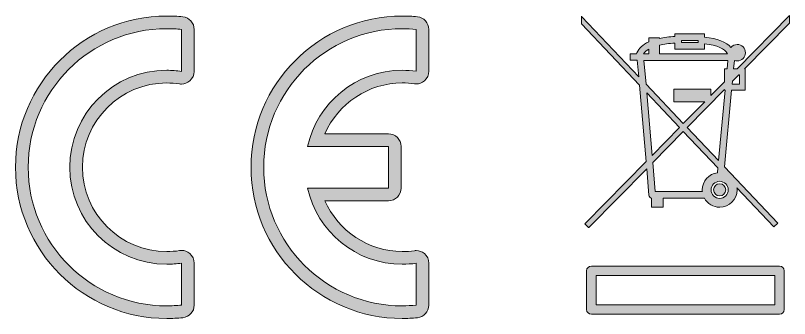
# Model space of a CAD drawing. Header units: millimetres. Extents: x -29.5 to 29.5, y -18.9 to 19.
# Drawn here: x -5.75 to 5.75, y -5.76 to -1.26 of the extents above; entities that cross this region are included whole.
import ezdxf

# ---------------------------------------------------------------- set-up
doc = ezdxf.new("R2010")
doc.units = ezdxf.units.MM
doc.header["$MEASUREMENT"] = 0
doc.layers.add('Layer 1', color=7, linetype='Continuous', lineweight=0)

# ---------------------------------------------------------------- blocks, each defined once
blk = doc.blocks.new('Block_8')
at = {"layer": 'Layer 1', "transparency": 33554687}
h = blk.add_hatch(color=7, dxfattribs=at)
h.dxf.hatch_style = 2
edge = h.paths.add_edge_path()
edge.add_spline(control_points=[(4.142, -1.66), (4.142, -1.66), (4.142, -1.629), (4.142, -1.629), (4.142, -1.629), (4.389, -1.629), (4.389, -1.629), (4.389, -1.629), (4.389, -1.66), (4.389, -1.66), (4.389, -1.66), (4.142, -1.66), (4.142, -1.66)], knot_values=[0, 0, 0, 0, 1, 1, 1, 2, 2, 2, 3, 3, 3, 4, 4, 4, 4], degree=3, periodic=0)
edge = h.paths.add_edge_path()
edge.add_spline(control_points=[(4.837, -3.847), (4.837, -3.917), (4.78, -3.974), (4.71, -3.974), (4.64, -3.974), (4.583, -3.917), (4.583, -3.847), (4.583, -3.777), (4.64, -3.72), (4.71, -3.72), (4.78, -3.72), (4.837, -3.777), (4.837, -3.847)], knot_values=[0, 0, 0, 0, 1, 1, 1, 2, 2, 2, 3, 3, 3, 4, 4, 4, 4], degree=3, periodic=0)
edge = h.paths.add_edge_path()
edge.add_spline(control_points=[(4.114, -2.92), (4.114, -2.92), (3.707, -3.334), (3.707, -3.334), (3.707, -3.334), (3.627, -2.406), (3.627, -2.406), (3.627, -2.406), (4.114, -2.92), (4.114, -2.92)], knot_values=[0, 0, 0, 0, 1, 1, 1, 2, 2, 2, 3, 3, 3, 3], degree=3, periodic=0)
edge = h.paths.add_edge_path()
edge.add_spline(control_points=[(4.781, -2.049), (4.781, -2.049), (4.781, -2.241), (4.781, -2.241), (4.781, -2.241), (4.578, -2.447), (4.578, -2.447), (4.578, -2.447), (4.578, -2.352), (4.578, -2.352), (4.578, -2.352), (4.03, -2.352), (4.03, -2.352), (4.03, -2.352), (4.03, -2.538), (4.03, -2.538), (4.03, -2.538), (4.489, -2.538), (4.489, -2.538), (4.489, -2.538), (4.17, -2.862), (4.17, -2.862), (4.17, -2.862), (3.616, -2.279), (3.616, -2.279), (3.616, -2.279), (3.586, -1.926), (3.586, -1.926), (3.586, -1.926), (4.831, -1.926), (4.831, -1.926), (4.831, -1.926), (4.82, -2.049), (4.82, -2.049), (4.82, -2.049), (4.781, -2.049), (4.781, -2.049)], knot_values=[0, 0, 0, 0, 1, 1, 1, 2, 2, 2, 3, 3, 3, 4, 4, 4, 5, 5, 5, 6, 6, 6, 7, 7, 7, 8, 8, 8, 9, 9, 9, 10, 10, 10, 11, 11, 11, 12, 12, 12, 12], degree=3, periodic=0)
edge = h.paths.add_edge_path()
edge.add_spline(control_points=[(4.225, -2.921), (4.225, -2.921), (4.781, -2.355), (4.781, -2.355), (4.781, -2.355), (4.781, -2.365), (4.781, -2.365), (4.781, -2.365), (4.79, -2.365), (4.79, -2.365), (4.79, -2.365), (4.692, -3.413), (4.692, -3.413), (4.692, -3.413), (4.225, -2.921), (4.225, -2.921)], knot_values=[0, 0, 0, 0, 1, 1, 1, 2, 2, 2, 3, 3, 3, 4, 4, 4, 5, 5, 5, 5], degree=3, periodic=0)
edge = h.paths.add_edge_path()
edge.add_spline(control_points=[(4.453, -3.873), (4.453, -3.873), (3.753, -3.873), (3.753, -3.873), (3.753, -3.873), (3.716, -3.44), (3.716, -3.44), (3.716, -3.44), (4.169, -2.978), (4.169, -2.978), (4.169, -2.978), (4.683, -3.52), (4.683, -3.52), (4.683, -3.52), (4.676, -3.592), (4.676, -3.592), (4.548, -3.609), (4.452, -3.718), (4.452, -3.847), (4.452, -3.857), (4.452, -3.865), (4.453, -3.873)], knot_values=[0, 0, 0, 0, 1, 1, 1, 2, 2, 2, 3, 3, 3, 4, 4, 4, 5, 5, 5, 6, 6, 6, 7, 7, 7, 7], degree=3, periodic=0)
edge = h.paths.add_edge_path()
edge.add_spline(control_points=[(4.486, -1.757), (4.486, -1.757), (4.486, -1.676), (4.486, -1.676), (4.672, -1.701), (4.789, -1.752), (4.825, -1.825), (4.825, -1.825), (3.816, -1.825), (3.816, -1.825), (3.816, -1.825), (3.816, -1.7), (3.816, -1.7), (3.881, -1.684), (3.958, -1.673), (4.044, -1.666), (4.044, -1.666), (4.044, -1.757), (4.044, -1.757), (4.044, -1.757), (4.486, -1.757), (4.486, -1.757)], knot_values=[0, 0, 0, 0, 1, 1, 1, 2, 2, 2, 3, 3, 3, 4, 4, 4, 5, 5, 5, 6, 6, 6, 7, 7, 7, 7], degree=3, periodic=0)
edge = h.paths.add_edge_path()
edge.add_spline(control_points=[(3.581, -1.825), (3.596, -1.8), (3.622, -1.777), (3.656, -1.758), (3.656, -1.758), (3.656, -1.825), (3.656, -1.825), (3.656, -1.825), (3.581, -1.825), (3.581, -1.825)], knot_values=[0, 0, 0, 0, 1, 1, 1, 2, 2, 2, 3, 3, 3, 3], degree=3, periodic=0)
edge = h.paths.add_edge_path()
edge.add_spline(control_points=[(5.002, -2.138), (5.002, -2.138), (5.002, -2.277), (5.002, -2.277), (5.002, -2.277), (4.896, -2.277), (4.896, -2.277), (4.896, -2.277), (4.9, -2.234), (4.9, -2.234), (4.9, -2.234), (4.994, -2.138), (4.994, -2.138), (4.994, -2.138), (5.002, -2.138), (5.002, -2.138)], knot_values=[0, 0, 0, 0, 1, 1, 1, 2, 2, 2, 3, 3, 3, 4, 4, 4, 5, 5, 5, 5], degree=3, periodic=0)
edge = h.paths.add_edge_path()
edge.add_spline(control_points=[(4.969, -2.049), (4.969, -2.049), (4.917, -2.049), (4.917, -2.049), (4.917, -2.049), (4.929, -1.925), (4.929, -1.925), (4.942, -1.93), (4.956, -1.932), (4.97, -1.932), (5.038, -1.932), (5.092, -1.878), (5.092, -1.81), (5.092, -1.743), (5.038, -1.688), (4.97, -1.688), (4.935, -1.688), (4.901, -1.704), (4.878, -1.731), (4.808, -1.652), (4.676, -1.601), (4.486, -1.577), (4.486, -1.577), (4.486, -1.532), (4.486, -1.532), (4.486, -1.532), (4.044, -1.532), (4.044, -1.532), (4.044, -1.532), (4.044, -1.567), (4.044, -1.567), (3.96, -1.572), (3.883, -1.583), (3.816, -1.598), (3.816, -1.598), (3.816, -1.59), (3.816, -1.59), (3.816, -1.59), (3.656, -1.59), (3.656, -1.59), (3.656, -1.59), (3.656, -1.65), (3.656, -1.65), (3.569, -1.69), (3.51, -1.744), (3.481, -1.81), (3.479, -1.816), (3.477, -1.82), (3.476, -1.825), (3.476, -1.825), (3.381, -1.825), (3.381, -1.825), (3.381, -1.825), (3.381, -1.922), (3.381, -1.922), (3.381, -1.922), (3.487, -1.922), (3.487, -1.922), (3.487, -1.922), (3.508, -2.166), (3.508, -2.166), (3.508, -2.166), (2.665, -1.277), (2.665, -1.277), (2.665, -1.277), (2.656, -1.269), (2.656, -1.269), (2.656, -1.269), (2.656, -1.383), (2.656, -1.383), (2.656, -1.383), (3.519, -2.292), (3.519, -2.292), (3.519, -2.292), (3.617, -3.425), (3.617, -3.425), (3.617, -3.425), (2.711, -4.347), (2.711, -4.347), (2.711, -4.347), (2.708, -4.35), (2.708, -4.35), (2.708, -4.35), (2.763, -4.404), (2.763, -4.404), (2.763, -4.404), (2.766, -4.407), (2.766, -4.407), (2.766, -4.407), (3.626, -3.532), (3.626, -3.532), (3.626, -3.532), (3.66, -3.926), (3.66, -3.926), (3.661, -3.945), (3.679, -3.964), (3.699, -3.969), (3.699, -3.969), (3.699, -4.103), (3.699, -4.103), (3.699, -4.103), (3.871, -4.103), (3.871, -4.103), (3.871, -4.103), (3.871, -3.97), (3.871, -3.97), (3.871, -3.97), (4.483, -3.97), (4.483, -3.97), (4.528, -4.054), (4.615, -4.105), (4.71, -4.105), (4.852, -4.105), (4.968, -3.99), (4.968, -3.847), (4.968, -3.838), (4.967, -3.828), (4.966, -3.819), (4.966, -3.819), (5.512, -4.394), (5.512, -4.394), (5.512, -4.394), (5.515, -4.398), (5.515, -4.398), (5.515, -4.398), (5.574, -4.342), (5.574, -4.342), (5.574, -4.342), (4.781, -3.507), (4.781, -3.507), (4.781, -3.507), (4.888, -2.365), (4.888, -2.365), (4.888, -2.365), (5.089, -2.365), (5.089, -2.365), (5.089, -2.365), (5.089, -2.049), (5.089, -2.049), (5.089, -2.049), (5.081, -2.049), (5.081, -2.049), (5.081, -2.049), (5.746, -1.372), (5.746, -1.372), (5.746, -1.372), (5.747, -1.371), (5.747, -1.371), (5.747, -1.371), (5.747, -1.257), (5.747, -1.257), (5.747, -1.257), (4.969, -2.049), (4.969, -2.049)], knot_values=[0, 0, 0, 0, 1, 1, 1, 2, 2, 2, 3, 3, 3, 4, 4, 4, 5, 5, 5, 6, 6, 6, 7, 7, 7, 8, 8, 8, 9, 9, 9, 10, 10, 10, 11, 11, 11, 12, 12, 12, 13, 13, 13, 14, 14, 14, 15, 15, 15, 16, 16, 16, 17, 17, 17, 18, 18, 18, 19, 19, 19, 20, 20, 20, 21, 21, 21, 22, 22, 22, 23, 23, 23, 24, 24, 24, 25, 25, 25, 26, 26, 26, 27, 27, 27, 28, 28, 28, 29, 29, 29, 30, 30, 30, 31, 31, 31, 32, 32, 32, 33, 33, 33, 34, 34, 34, 35, 35, 35, 36, 36, 36, 37, 37, 37, 38, 38, 38, 39, 39, 39, 40, 40, 40, 41, 41, 41, 42, 42, 42, 43, 43, 43, 44, 44, 44, 45, 45, 45, 46, 46, 46, 47, 47, 47, 48, 48, 48, 49, 49, 49, 50, 50, 50, 51, 51, 51, 51], degree=3, periodic=0)
h = blk.add_hatch(color=7, dxfattribs=at)
h.dxf.hatch_style = 2
edge = h.paths.add_edge_path()
edge.add_arc((4.71, -3.847), 0.0903, 0, 360)
at = {"layer": 'Layer 1'}
blk.add_circle((4.71, -3.847), 0.0903, dxfattribs=at)
for points, knots in [([(4.969, -2.049), (4.969, -2.049), (4.917, -2.049), (4.917, -2.049), (4.917, -2.049), (4.929, -1.925), (4.929, -1.925), (4.942, -1.93), (4.956, -1.932), (4.97, -1.932), (5.038, -1.932), (5.092, -1.878), (5.092, -1.81), (5.092, -1.743), (5.038, -1.688), (4.97, -1.688), (4.935, -1.688), (4.901, -1.704), (4.878, -1.731), (4.808, -1.652), (4.676, -1.601), (4.486, -1.577), (4.486, -1.577), (4.486, -1.532), (4.486, -1.532), (4.486, -1.532), (4.044, -1.532), (4.044, -1.532), (4.044, -1.532), (4.044, -1.567), (4.044, -1.567), (3.96, -1.572), (3.883, -1.583), (3.816, -1.598), (3.816, -1.598), (3.816, -1.59), (3.816, -1.59), (3.816, -1.59), (3.656, -1.59), (3.656, -1.59), (3.656, -1.59), (3.656, -1.65), (3.656, -1.65), (3.569, -1.69), (3.51, -1.744), (3.481, -1.81), (3.479, -1.816), (3.477, -1.82), (3.476, -1.825), (3.476, -1.825), (3.381, -1.825), (3.381, -1.825), (3.381, -1.825), (3.381, -1.922), (3.381, -1.922), (3.381, -1.922), (3.487, -1.922), (3.487, -1.922), (3.487, -1.922), (3.508, -2.166), (3.508, -2.166), (3.508, -2.166), (2.665, -1.277), (2.665, -1.277), (2.665, -1.277), (2.656, -1.269), (2.656, -1.269), (2.656, -1.269), (2.656, -1.383), (2.656, -1.383), (2.656, -1.383), (3.519, -2.292), (3.519, -2.292), (3.519, -2.292), (3.617, -3.425), (3.617, -3.425), (3.617, -3.425), (2.711, -4.347), (2.711, -4.347), (2.711, -4.347), (2.708, -4.35), (2.708, -4.35), (2.708, -4.35), (2.763, -4.404), (2.763, -4.404), (2.763, -4.404), (2.766, -4.407), (2.766, -4.407), (2.766, -4.407), (3.626, -3.532), (3.626, -3.532), (3.626, -3.532), (3.66, -3.926), (3.66, -3.926), (3.661, -3.945), (3.679, -3.964), (3.699, -3.969), (3.699, -3.969), (3.699, -4.103), (3.699, -4.103), (3.699, -4.103), (3.871, -4.103), (3.871, -4.103), (3.871, -4.103), (3.871, -3.97), (3.871, -3.97), (3.871, -3.97), (4.483, -3.97), (4.483, -3.97), (4.528, -4.054), (4.615, -4.105), (4.71, -4.105), (4.852, -4.105), (4.968, -3.99), (4.968, -3.847), (4.968, -3.838), (4.967, -3.828), (4.966, -3.819), (4.966, -3.819), (5.512, -4.394), (5.512, -4.394), (5.512, -4.394), (5.515, -4.398), (5.515, -4.398), (5.515, -4.398), (5.574, -4.342), (5.574, -4.342), (5.574, -4.342), (4.781, -3.507), (4.781, -3.507), (4.781, -3.507), (4.888, -2.365), (4.888, -2.365), (4.888, -2.365), (5.089, -2.365), (5.089, -2.365), (5.089, -2.365), (5.089, -2.049), (5.089, -2.049), (5.089, -2.049), (5.081, -2.049), (5.081, -2.049), (5.081, -2.049), (5.746, -1.372), (5.746, -1.372), (5.746, -1.372), (5.747, -1.371), (5.747, -1.371), (5.747, -1.371), (5.747, -1.257), (5.747, -1.257), (5.747, -1.257), (4.969, -2.049), (4.969, -2.049)], [0, 0, 0, 0, 1, 1, 1, 2, 2, 2, 3, 3, 3, 4, 4, 4, 5, 5, 5, 6, 6, 6, 7, 7, 7, 8, 8, 8, 9, 9, 9, 10, 10, 10, 11, 11, 11, 12, 12, 12, 13, 13, 13, 14, 14, 14, 15, 15, 15, 16, 16, 16, 17, 17, 17, 18, 18, 18, 19, 19, 19, 20, 20, 20, 21, 21, 21, 22, 22, 22, 23, 23, 23, 24, 24, 24, 25, 25, 25, 26, 26, 26, 27, 27, 27, 28, 28, 28, 29, 29, 29, 30, 30, 30, 31, 31, 31, 32, 32, 32, 33, 33, 33, 34, 34, 34, 35, 35, 35, 36, 36, 36, 37, 37, 37, 38, 38, 38, 39, 39, 39, 40, 40, 40, 41, 41, 41, 42, 42, 42, 43, 43, 43, 44, 44, 44, 45, 45, 45, 46, 46, 46, 47, 47, 47, 48, 48, 48, 49, 49, 49, 50, 50, 50, 51, 51, 51, 51]), ([(4.486, -1.757), (4.486, -1.757), (4.486, -1.676), (4.486, -1.676), (4.672, -1.701), (4.789, -1.752), (4.825, -1.825), (4.825, -1.825), (3.816, -1.825), (3.816, -1.825), (3.816, -1.825), (3.816, -1.7), (3.816, -1.7), (3.881, -1.684), (3.958, -1.673), (4.044, -1.666), (4.044, -1.666), (4.044, -1.757), (4.044, -1.757), (4.044, -1.757), (4.486, -1.757), (4.486, -1.757)], [0, 0, 0, 0, 1, 1, 1, 2, 2, 2, 3, 3, 3, 4, 4, 4, 5, 5, 5, 6, 6, 6, 7, 7, 7, 7]), ([(4.142, -1.66), (4.142, -1.66), (4.142, -1.629), (4.142, -1.629), (4.142, -1.629), (4.389, -1.629), (4.389, -1.629), (4.389, -1.629), (4.389, -1.66), (4.389, -1.66), (4.389, -1.66), (4.142, -1.66), (4.142, -1.66)], [0, 0, 0, 0, 1, 1, 1, 2, 2, 2, 3, 3, 3, 4, 4, 4, 4]), ([(3.581, -1.825), (3.596, -1.8), (3.622, -1.777), (3.656, -1.758), (3.656, -1.758), (3.656, -1.825), (3.656, -1.825), (3.656, -1.825), (3.581, -1.825), (3.581, -1.825)], [0, 0, 0, 0, 1, 1, 1, 2, 2, 2, 3, 3, 3, 3]), ([(4.781, -2.049), (4.781, -2.049), (4.781, -2.241), (4.781, -2.241), (4.781, -2.241), (4.578, -2.447), (4.578, -2.447), (4.578, -2.447), (4.578, -2.352), (4.578, -2.352), (4.578, -2.352), (4.03, -2.352), (4.03, -2.352), (4.03, -2.352), (4.03, -2.538), (4.03, -2.538), (4.03, -2.538), (4.489, -2.538), (4.489, -2.538), (4.489, -2.538), (4.17, -2.862), (4.17, -2.862), (4.17, -2.862), (3.616, -2.279), (3.616, -2.279), (3.616, -2.279), (3.586, -1.926), (3.586, -1.926), (3.586, -1.926), (4.831, -1.926), (4.831, -1.926), (4.831, -1.926), (4.82, -2.049), (4.82, -2.049), (4.82, -2.049), (4.781, -2.049), (4.781, -2.049)], [0, 0, 0, 0, 1, 1, 1, 2, 2, 2, 3, 3, 3, 4, 4, 4, 5, 5, 5, 6, 6, 6, 7, 7, 7, 8, 8, 8, 9, 9, 9, 10, 10, 10, 11, 11, 11, 12, 12, 12, 12]), ([(5.002, -2.138), (5.002, -2.138), (5.002, -2.277), (5.002, -2.277), (5.002, -2.277), (4.896, -2.277), (4.896, -2.277), (4.896, -2.277), (4.9, -2.234), (4.9, -2.234), (4.9, -2.234), (4.994, -2.138), (4.994, -2.138), (4.994, -2.138), (5.002, -2.138), (5.002, -2.138)], [0, 0, 0, 0, 1, 1, 1, 2, 2, 2, 3, 3, 3, 4, 4, 4, 5, 5, 5, 5]), ([(4.114, -2.92), (4.114, -2.92), (3.707, -3.334), (3.707, -3.334), (3.707, -3.334), (3.627, -2.406), (3.627, -2.406), (3.627, -2.406), (4.114, -2.92), (4.114, -2.92)], [0, 0, 0, 0, 1, 1, 1, 2, 2, 2, 3, 3, 3, 3]), ([(4.225, -2.921), (4.225, -2.921), (4.781, -2.355), (4.781, -2.355), (4.781, -2.355), (4.781, -2.365), (4.781, -2.365), (4.781, -2.365), (4.79, -2.365), (4.79, -2.365), (4.79, -2.365), (4.692, -3.413), (4.692, -3.413), (4.692, -3.413), (4.225, -2.921), (4.225, -2.921)], [0, 0, 0, 0, 1, 1, 1, 2, 2, 2, 3, 3, 3, 4, 4, 4, 5, 5, 5, 5]), ([(4.453, -3.873), (4.453, -3.873), (3.753, -3.873), (3.753, -3.873), (3.753, -3.873), (3.716, -3.44), (3.716, -3.44), (3.716, -3.44), (4.169, -2.978), (4.169, -2.978), (4.169, -2.978), (4.683, -3.52), (4.683, -3.52), (4.683, -3.52), (4.676, -3.592), (4.676, -3.592), (4.548, -3.609), (4.452, -3.718), (4.452, -3.847), (4.452, -3.857), (4.452, -3.865), (4.453, -3.873)], [0, 0, 0, 0, 1, 1, 1, 2, 2, 2, 3, 3, 3, 4, 4, 4, 5, 5, 5, 6, 6, 6, 7, 7, 7, 7]), ([(4.837, -3.847), (4.837, -3.917), (4.78, -3.974), (4.71, -3.974), (4.64, -3.974), (4.583, -3.917), (4.583, -3.847), (4.583, -3.777), (4.64, -3.72), (4.71, -3.72), (4.78, -3.72), (4.837, -3.777), (4.837, -3.847)], [0, 0, 0, 0, 1, 1, 1, 2, 2, 2, 3, 3, 3, 4, 4, 4, 4])]:
    blk.add_open_spline(points, degree=3, knots=knots, dxfattribs=at)
blk = doc.blocks.new('Block_7')
at = {"layer": 'Layer 1', "transparency": 33554687}
h = blk.add_hatch(color=7, dxfattribs=at)
h.dxf.hatch_style = 2
edge = h.paths.add_edge_path()
edge.add_spline(control_points=[(2.875, -5.553), (2.875, -5.553), (5.528, -5.553), (5.528, -5.553), (5.528, -5.553), (5.528, -5.12), (5.528, -5.12), (5.528, -5.12), (2.875, -5.12), (2.875, -5.12), (2.875, -5.12), (2.875, -5.553), (2.875, -5.553)], knot_values=[0, 0, 0, 0, 1, 1, 1, 2, 2, 2, 3, 3, 3, 4, 4, 4, 4], degree=3, periodic=0)
edge = h.paths.add_edge_path()
edge.add_spline(control_points=[(5.599, -5.694), (5.599, -5.694), (2.805, -5.694), (2.805, -5.694), (2.766, -5.694), (2.734, -5.662), (2.734, -5.623), (2.734, -5.623), (2.734, -5.049), (2.734, -5.049), (2.734, -5.01), (2.766, -4.978), (2.805, -4.978), (2.805, -4.978), (5.599, -4.978), (5.599, -4.978), (5.638, -4.978), (5.67, -5.01), (5.67, -5.049), (5.67, -5.049), (5.67, -5.623), (5.67, -5.623), (5.67, -5.662), (5.638, -5.694), (5.599, -5.694)], knot_values=[0, 0, 0, 0, 1, 1, 1, 2, 2, 2, 3, 3, 3, 4, 4, 4, 5, 5, 5, 6, 6, 6, 7, 7, 7, 8, 8, 8, 8], degree=3, periodic=0)
at = {"layer": 'Layer 1'}
for points, knots in [([(5.599, -5.694), (5.599, -5.694), (2.805, -5.694), (2.805, -5.694), (2.766, -5.694), (2.734, -5.662), (2.734, -5.623), (2.734, -5.623), (2.734, -5.049), (2.734, -5.049), (2.734, -5.01), (2.766, -4.978), (2.805, -4.978), (2.805, -4.978), (5.599, -4.978), (5.599, -4.978), (5.638, -4.978), (5.67, -5.01), (5.67, -5.049), (5.67, -5.049), (5.67, -5.623), (5.67, -5.623), (5.67, -5.662), (5.638, -5.694), (5.599, -5.694)], [0, 0, 0, 0, 1, 1, 1, 2, 2, 2, 3, 3, 3, 4, 4, 4, 5, 5, 5, 6, 6, 6, 7, 7, 7, 8, 8, 8, 8]), ([(2.875, -5.553), (2.875, -5.553), (5.528, -5.553), (5.528, -5.553), (5.528, -5.553), (5.528, -5.12), (5.528, -5.12), (5.528, -5.12), (2.875, -5.12), (2.875, -5.12), (2.875, -5.12), (2.875, -5.553), (2.875, -5.553)], [0, 0, 0, 0, 1, 1, 1, 2, 2, 2, 3, 3, 3, 4, 4, 4, 4])]:
    blk.add_open_spline(points, degree=3, knots=knots, dxfattribs=at)
blk.add_blockref('Block_8', (0, 0), dxfattribs=at)
blk = doc.blocks.new('Block_6')
at = {"layer": 'Layer 1', "transparency": 33554687}
h = blk.add_hatch(color=7, dxfattribs=at)
h.dxf.hatch_style = 2
edge = h.paths.add_edge_path()
edge.add_spline(control_points=[(-4.941, -3.511), (-4.941, -4.306), (-4.297, -4.951), (-3.501, -4.951), (-3.426, -4.951), (-3.353, -4.946), (-3.282, -4.935), (-3.282, -4.935), (-3.282, -5.557), (-3.282, -5.557), (-3.354, -5.565), (-3.427, -5.569), (-3.501, -5.569), (-4.638, -5.569), (-5.559, -4.647), (-5.559, -3.511), (-5.559, -2.375), (-4.638, -1.453), (-3.501, -1.453), (-3.427, -1.453), (-3.354, -1.457), (-3.282, -1.465), (-3.282, -1.465), (-3.282, -2.087), (-3.282, -2.087), (-3.353, -2.076), (-3.426, -2.071), (-3.501, -2.071), (-4.297, -2.071), (-4.941, -2.715), (-4.941, -3.511)], knot_values=[0, 0, 0, 0, 1, 1, 1, 2, 2, 2, 3, 3, 3, 4, 4, 4, 5, 5, 5, 6, 6, 6, 7, 7, 7, 8, 8, 8, 9, 9, 9, 10, 10, 10, 10], degree=3, periodic=0)
edge = h.paths.add_edge_path()
edge.add_spline(control_points=[(-3.501, -2.259), (-3.437, -2.259), (-3.373, -2.264), (-3.31, -2.274), (-3.301, -2.275), (-3.291, -2.276), (-3.282, -2.276), (-3.237, -2.276), (-3.193, -2.26), (-3.159, -2.23), (-3.117, -2.194), (-3.093, -2.142), (-3.093, -2.087), (-3.093, -2.087), (-3.093, -1.465), (-3.093, -1.465), (-3.093, -1.368), (-3.166, -1.287), (-3.262, -1.277), (-3.341, -1.269), (-3.421, -1.265), (-3.501, -1.265), (-4.74, -1.265), (-5.747, -2.272), (-5.747, -3.511), (-5.747, -4.75), (-4.74, -5.757), (-3.501, -5.757), (-3.421, -5.757), (-3.341, -5.753), (-3.262, -5.745), (-3.166, -5.734), (-3.093, -5.654), (-3.093, -5.557), (-3.093, -5.557), (-3.093, -4.935), (-3.093, -4.935), (-3.093, -4.88), (-3.117, -4.827), (-3.159, -4.792), (-3.193, -4.762), (-3.237, -4.746), (-3.282, -4.746), (-3.291, -4.746), (-3.301, -4.747), (-3.31, -4.748), (-3.373, -4.758), (-3.437, -4.763), (-3.501, -4.763), (-4.191, -4.763), (-4.753, -4.201), (-4.753, -3.511), (-4.753, -2.821), (-4.191, -2.259), (-3.501, -2.259)], knot_values=[0, 0, 0, 0, 1, 1, 1, 2, 2, 2, 3, 3, 3, 4, 4, 4, 5, 5, 5, 6, 6, 6, 7, 7, 7, 8, 8, 8, 9, 9, 9, 10, 10, 10, 11, 11, 11, 12, 12, 12, 13, 13, 13, 14, 14, 14, 15, 15, 15, 16, 16, 16, 17, 17, 17, 18, 18, 18, 18], degree=3, periodic=0)
h = blk.add_hatch(color=7, dxfattribs=at)
h.dxf.hatch_style = 2
edge = h.paths.add_edge_path()
edge.add_spline(control_points=[(-1.41, -3.202), (-1.41, -3.202), (-0.209, -3.202), (-0.209, -3.202), (-0.209, -3.202), (-0.209, -3.82), (-0.209, -3.82), (-0.209, -3.82), (-1.41, -3.82), (-1.41, -3.82), (-1.269, -4.467), (-0.693, -4.951), (-0.003, -4.951), (0.067, -4.951), (0.135, -4.946), (0.203, -4.937), (0.203, -4.937), (0.203, -5.558), (0.203, -5.558), (0.135, -5.565), (0.066, -5.569), (-0.003, -5.569), (-1.14, -5.569), (-2.061, -4.647), (-2.061, -3.511), (-2.061, -2.375), (-1.14, -1.453), (-0.003, -1.453), (0.066, -1.453), (0.135, -1.457), (0.203, -1.463), (0.203, -1.463), (0.203, -2.085), (0.203, -2.085), (0.135, -2.076), (0.067, -2.071), (-0.003, -2.071), (-0.693, -2.071), (-1.269, -2.555), (-1.41, -3.202)], knot_values=[0, 0, 0, 0, 1, 1, 1, 2, 2, 2, 3, 3, 3, 4, 4, 4, 5, 5, 5, 6, 6, 6, 7, 7, 7, 8, 8, 8, 9, 9, 9, 10, 10, 10, 11, 11, 11, 12, 12, 12, 13, 13, 13, 13], degree=3, periodic=0)
edge = h.paths.add_edge_path()
edge.add_spline(control_points=[(-0.003, -2.259), (0.057, -2.259), (0.117, -2.263), (0.176, -2.272), (0.185, -2.273), (0.194, -2.274), (0.203, -2.274), (0.248, -2.274), (0.292, -2.258), (0.326, -2.228), (0.368, -2.192), (0.391, -2.14), (0.391, -2.085), (0.391, -2.085), (0.391, -1.463), (0.391, -1.463), (0.391, -1.367), (0.318, -1.285), (0.221, -1.276), (0.147, -1.268), (0.072, -1.265), (-0.003, -1.265), (-1.242, -1.265), (-2.249, -2.272), (-2.249, -3.511), (-2.249, -4.75), (-1.242, -5.757), (-0.003, -5.757), (0.072, -5.757), (0.147, -5.753), (0.221, -5.746), (0.318, -5.737), (0.391, -5.655), (0.391, -5.558), (0.391, -5.558), (0.391, -4.937), (0.391, -4.937), (0.391, -4.882), (0.368, -4.83), (0.326, -4.794), (0.292, -4.764), (0.248, -4.748), (0.203, -4.748), (0.194, -4.748), (0.185, -4.749), (0.176, -4.75), (0.117, -4.758), (0.057, -4.763), (-0.003, -4.763), (-0.506, -4.763), (-0.957, -4.457), (-1.152, -4.008), (-1.152, -4.008), (-0.209, -4.008), (-0.209, -4.008), (-0.105, -4.008), (-0.02, -3.924), (-0.02, -3.82), (-0.02, -3.82), (-0.02, -3.202), (-0.02, -3.202), (-0.02, -3.098), (-0.105, -3.014), (-0.209, -3.014), (-0.209, -3.014), (-1.152, -3.014), (-1.152, -3.014), (-0.957, -2.565), (-0.506, -2.259), (-0.003, -2.259)], knot_values=[0, 0, 0, 0, 1, 1, 1, 2, 2, 2, 3, 3, 3, 4, 4, 4, 5, 5, 5, 6, 6, 6, 7, 7, 7, 8, 8, 8, 9, 9, 9, 10, 10, 10, 11, 11, 11, 12, 12, 12, 13, 13, 13, 14, 14, 14, 15, 15, 15, 16, 16, 16, 17, 17, 17, 18, 18, 18, 19, 19, 19, 20, 20, 20, 21, 21, 21, 22, 22, 22, 23, 23, 23, 23], degree=3, periodic=0)
at = {"layer": 'Layer 1'}
blk.add_lwpolyline([(5.546, -3.531)], dxfattribs=at)
for points, knots in [([(-3.501, -2.259), (-3.437, -2.259), (-3.373, -2.264), (-3.31, -2.274), (-3.301, -2.275), (-3.291, -2.276), (-3.282, -2.276), (-3.237, -2.276), (-3.193, -2.26), (-3.159, -2.23), (-3.117, -2.194), (-3.093, -2.142), (-3.093, -2.087), (-3.093, -2.087), (-3.093, -1.465), (-3.093, -1.465), (-3.093, -1.368), (-3.166, -1.287), (-3.262, -1.277), (-3.341, -1.269), (-3.421, -1.265), (-3.501, -1.265), (-4.74, -1.265), (-5.747, -2.272), (-5.747, -3.511), (-5.747, -4.75), (-4.74, -5.757), (-3.501, -5.757), (-3.421, -5.757), (-3.341, -5.753), (-3.262, -5.745), (-3.166, -5.734), (-3.093, -5.654), (-3.093, -5.557), (-3.093, -5.557), (-3.093, -4.935), (-3.093, -4.935), (-3.093, -4.88), (-3.117, -4.827), (-3.159, -4.792), (-3.193, -4.762), (-3.237, -4.746), (-3.282, -4.746), (-3.291, -4.746), (-3.301, -4.747), (-3.31, -4.748), (-3.373, -4.758), (-3.437, -4.763), (-3.501, -4.763), (-4.191, -4.763), (-4.753, -4.201), (-4.753, -3.511), (-4.753, -2.821), (-4.191, -2.259), (-3.501, -2.259)], [0, 0, 0, 0, 1, 1, 1, 2, 2, 2, 3, 3, 3, 4, 4, 4, 5, 5, 5, 6, 6, 6, 7, 7, 7, 8, 8, 8, 9, 9, 9, 10, 10, 10, 11, 11, 11, 12, 12, 12, 13, 13, 13, 14, 14, 14, 15, 15, 15, 16, 16, 16, 17, 17, 17, 18, 18, 18, 18]), ([(-0.003, -2.259), (0.057, -2.259), (0.117, -2.263), (0.176, -2.272), (0.185, -2.273), (0.194, -2.274), (0.203, -2.274), (0.248, -2.274), (0.292, -2.258), (0.326, -2.228), (0.368, -2.192), (0.391, -2.14), (0.391, -2.085), (0.391, -2.085), (0.391, -1.463), (0.391, -1.463), (0.391, -1.367), (0.318, -1.285), (0.221, -1.276), (0.147, -1.268), (0.072, -1.265), (-0.003, -1.265), (-1.242, -1.265), (-2.249, -2.272), (-2.249, -3.511), (-2.249, -4.75), (-1.242, -5.757), (-0.003, -5.757), (0.072, -5.757), (0.147, -5.753), (0.221, -5.746), (0.318, -5.737), (0.391, -5.655), (0.391, -5.558), (0.391, -5.558), (0.391, -4.937), (0.391, -4.937), (0.391, -4.882), (0.368, -4.83), (0.326, -4.794), (0.292, -4.764), (0.248, -4.748), (0.203, -4.748), (0.194, -4.748), (0.185, -4.749), (0.176, -4.75), (0.117, -4.758), (0.057, -4.763), (-0.003, -4.763), (-0.506, -4.763), (-0.957, -4.457), (-1.152, -4.008), (-1.152, -4.008), (-0.209, -4.008), (-0.209, -4.008), (-0.105, -4.008), (-0.02, -3.924), (-0.02, -3.82), (-0.02, -3.82), (-0.02, -3.202), (-0.02, -3.202), (-0.02, -3.098), (-0.105, -3.014), (-0.209, -3.014), (-0.209, -3.014), (-1.152, -3.014), (-1.152, -3.014), (-0.957, -2.565), (-0.506, -2.259), (-0.003, -2.259)], [0, 0, 0, 0, 1, 1, 1, 2, 2, 2, 3, 3, 3, 4, 4, 4, 5, 5, 5, 6, 6, 6, 7, 7, 7, 8, 8, 8, 9, 9, 9, 10, 10, 10, 11, 11, 11, 12, 12, 12, 13, 13, 13, 14, 14, 14, 15, 15, 15, 16, 16, 16, 17, 17, 17, 18, 18, 18, 19, 19, 19, 20, 20, 20, 21, 21, 21, 22, 22, 22, 23, 23, 23, 23]), ([(-4.941, -3.511), (-4.941, -4.306), (-4.297, -4.951), (-3.501, -4.951), (-3.426, -4.951), (-3.353, -4.946), (-3.282, -4.935), (-3.282, -4.935), (-3.282, -5.557), (-3.282, -5.557), (-3.354, -5.565), (-3.427, -5.569), (-3.501, -5.569), (-4.638, -5.569), (-5.559, -4.647), (-5.559, -3.511), (-5.559, -2.375), (-4.638, -1.453), (-3.501, -1.453), (-3.427, -1.453), (-3.354, -1.457), (-3.282, -1.465), (-3.282, -1.465), (-3.282, -2.087), (-3.282, -2.087), (-3.353, -2.076), (-3.426, -2.071), (-3.501, -2.071), (-4.297, -2.071), (-4.941, -2.715), (-4.941, -3.511)], [0, 0, 0, 0, 1, 1, 1, 2, 2, 2, 3, 3, 3, 4, 4, 4, 5, 5, 5, 6, 6, 6, 7, 7, 7, 8, 8, 8, 9, 9, 9, 10, 10, 10, 10]), ([(-1.41, -3.202), (-1.41, -3.202), (-0.209, -3.202), (-0.209, -3.202), (-0.209, -3.202), (-0.209, -3.82), (-0.209, -3.82), (-0.209, -3.82), (-1.41, -3.82), (-1.41, -3.82), (-1.269, -4.467), (-0.693, -4.951), (-0.003, -4.951), (0.067, -4.951), (0.135, -4.946), (0.203, -4.937), (0.203, -4.937), (0.203, -5.558), (0.203, -5.558), (0.135, -5.565), (0.066, -5.569), (-0.003, -5.569), (-1.14, -5.569), (-2.061, -4.647), (-2.061, -3.511), (-2.061, -2.375), (-1.14, -1.453), (-0.003, -1.453), (0.066, -1.453), (0.135, -1.457), (0.203, -1.463), (0.203, -1.463), (0.203, -2.085), (0.203, -2.085), (0.135, -2.076), (0.067, -2.071), (-0.003, -2.071), (-0.693, -2.071), (-1.269, -2.555), (-1.41, -3.202)], [0, 0, 0, 0, 1, 1, 1, 2, 2, 2, 3, 3, 3, 4, 4, 4, 5, 5, 5, 6, 6, 6, 7, 7, 7, 8, 8, 8, 9, 9, 9, 10, 10, 10, 11, 11, 11, 12, 12, 12, 13, 13, 13, 13])]:
    blk.add_open_spline(points, degree=3, knots=knots, dxfattribs=at)
blk.add_blockref('Block_7', (0, 0), dxfattribs=at)

msp = doc.modelspace()

# ---------------------------------------------------------------- block references
at = {"layer": 'Layer 1'}
msp.add_blockref('Block_6', (0, 0), dxfattribs=at)

doc.saveas('drawing.dxf')
